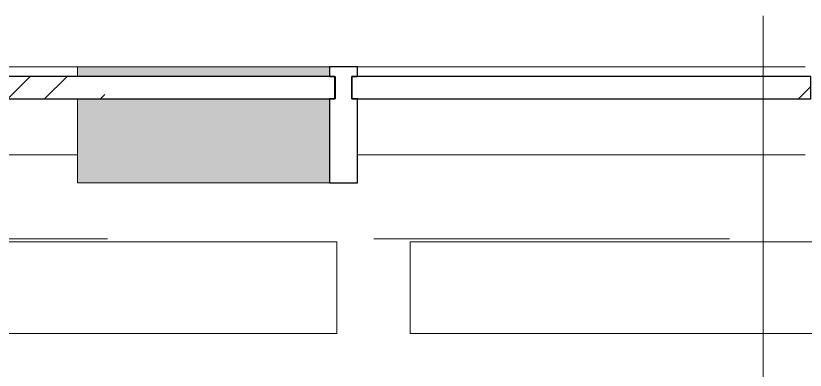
# Model space of a CAD drawing. Header units: millimetres. Extents: x -4185 to 186529, y -8553 to 29097.
# Drawn here: x 11175 to 12585, y 26765 to 27398 of the extents above; entities that cross this region are included whole.
import ezdxf

# ---------------------------------------------------------------- set-up
doc = ezdxf.new("R2010")
doc.units = ezdxf.units.MM
doc.linetypes.add('Осевая', pattern=[3175, 635, -476.25, 1587.5, -476.25])
for name, color, linetype, lineweight in [('A-GLAZ-CURT', 7, 'Continuous', 9), ('A-GLAZ-CURT-1', 7, 'Continuous', 25), ('A-GLAZ-CWMG', 7, 'Continuous', 9), ('A-GLAZ-CWMG-1', 7, 'Continuous', 25), ('M-EQPM', 7, 'Continuous', 9), ('Оси', 7, 'Continuous', 9), ('Оси-2', 7, 'Осевая', 9)]:
    doc.layers.add(name, color=color, linetype=linetype, lineweight=lineweight)
doc.layers.add('M-EQPM-1', color=7, linetype='Continuous', lineweight=9, true_color=0xd4d4d4)

# ---------------------------------------------------------------- blocks, each defined once
blk = doc.blocks.new('Системная панель - Стекло - 40мм-22856068-План размещения напольных электротехнических лючков и розеток 1 этажа в осях 1-12')
at = {"layer": 'A-GLAZ-CURT'}
h = blk.add_hatch(dxfattribs=at)
h.set_pattern_fill('FP_26', color=256, style=0, pattern_type=2)
h.set_pattern_definition([(45, (-11435.13, -27190), (-282.8427, 282.8427), [200, -600]), (45, (-11635.13, -27290), (-282.8427, 282.8427), [600, -200]), (45, (-11235.13, -27390), (-282.8427, 282.8427), [200, -600])])
h.paths.add_polyline_path([(-410.1, -40), (410.1, -40), (410.1, 0), (-410.1, 0)])
at = {"layer": 'A-GLAZ-CURT-1'}
for p, q in [((410.1, 0), (-410.1, 0)), ((-410.1, 0), (-410.1, -40)), ((410.1, -40), (410.1, 0)), ((-410.1, -40), (410.1, -40))]:
    blk.add_line(p, q, dxfattribs=at)
blk = doc.blocks.new('Системная панель - Стекло - 40мм-V14-План размещения напольных электротехнических лючков и розеток 1 этажа в осях 1-12')
at = {"layer": 'A-GLAZ-CURT'}
h = blk.add_hatch(dxfattribs=at)
h.set_pattern_fill('FP_27', color=256, style=0, pattern_type=2)
h.set_pattern_definition([(45, (-12285.26, -27190), (-282.8427, 282.8427), [200, -600]), (45, (-12485.26, -27290), (-282.8427, 282.8427), [600, -200]), (45, (-12085.26, -27390), (-282.8427, 282.8427), [200, -600])])
h.paths.add_polyline_path([(-410, -40), (410, -40), (410, 0), (-410, 0)])
at = {"layer": 'A-GLAZ-CURT-1'}
for p, q in [((410, 0), (-410, 0)), ((-410, 0), (-410, -40)), ((410, -40), (410, 0)), ((-410, -40), (410, -40))]:
    blk.add_line(p, q, dxfattribs=at)
blk = doc.blocks.new('Прямоугольный импост - Импост структурный с накладкой - 160мм-23251633-План размещения напольных электротехнических лючков и розеток 1 этажа в осях 1-12')
at = {"layer": 'A-GLAZ-CWMG'}
for p, q in [((11285, 27307), (10935, 27307)), ((11285, 27307), (11285, 27290)), ((11285, 27250), (11285, 27150)), ((11285, 27150), (10935, 27150))]:
    blk.add_line(p, q, dxfattribs=at)
blk = doc.blocks.new('Прямоугольный импост - Импост структурный с накладкой - 190мм-23251634-План размещения напольных электротехнических лючков и розеток 1 этажа в осях 1-12')
at = {"layer": 'A-GLAZ-CWMG'}
for points in [[(11691.2, 27290), (11735.3, 27290), (11735.3, 27307), (11285, 27307), (11285, 27290)], [(11691.2, 27100), (11735.3, 27100), (11735.3, 27250), (11285, 27250), (11285, 27100)]]:
    blk.add_hatch(color=256, dxfattribs=at).paths.add_polyline_path(points)
for p, q in [((11285, 27290), (11285, 27307)), ((11735.3, 27307), (11285, 27307)), ((11285, 27100), (11285, 27250)), ((11735.3, 27100), (11285, 27100))]:
    blk.add_line(p, q, dxfattribs=at)
blk = doc.blocks.new('Прямоугольный импост - Импост структурный с накладкой - 160мм-20149069-План размещения напольных электротехнических лючков и розеток 1 этажа в осях 1-12')
at = {"layer": 'A-GLAZ-CWMG'}
for p, q in [((9185, 27307), (8385, 27307)), ((9185, 27150), (8385, 27150))]:
    blk.add_line(p, q, dxfattribs=at)
blk = doc.blocks.new('Прямоугольный импост - Импост структурный с накладкой - 190мм-20153693-План размещения напольных электротехнических лючков и розеток 1 этажа в осях 1-12')
at = {"layer": 'A-GLAZ-CWMG-1'}
for p, q in [((-25, 40), (-25, 190)), ((-25, 190), (25, 190)), ((25, 190), (25, 40)), ((-15, 40), (-25, 40)), ((-15, 0), (-15, 40)), ((15, 40), (15, 0)), ((25, 40), (15, 40)), ((-25, -17), (-25, 0)), ((-25, 0), (-15, 0)), ((15, 0), (25, 0)), ((25, 0), (25, -17)), ((25, -17), (-25, -17))]:
    blk.add_line(p, q, dxfattribs=at)
blk = doc.blocks.new('radiator_prado_classic_z_tip_30_po exemplyaru - Classic Z Тип 30-500-30677905-План размещения напольных электротехнических лючков и розеток 1 этажа в осях 1-12')
at = {"layer": 'M-EQPM-1'}
for p, q in [((0, 228), (0, 64)), ((1800, 228), (0, 228)), ((1800, 64), (1800, 228)), ((0, 64), (1800, 64))]:
    blk.add_line(p, q, dxfattribs=at)

msp = doc.modelspace()

# ---------------------------------------------------------------- linework, layer by layer
at = {"layer": 'Оси'}
msp.add_line((12510, 24898.1), (12510, 27398.1), dxfattribs=at)
at = {"layer": 'Оси-2'}
msp.add_line((-885.2, 27000), (31290.5, 27000), dxfattribs=at)

# ---------------------------------------------------------------- block references
at = {"layer": 'A-GLAZ-CURT'}
for name, p in [('Системная панель - Стекло - 40мм-22856068-План размещения напольных электротехнических лючков и розеток 1 этажа в осях 1-12', (11335.1, 27290)), ('Системная панель - Стекло - 40мм-V14-План размещения напольных электротехнических лючков и розеток 1 этажа в осях 1-12', (12185.3, 27290))]:
    msp.add_blockref(name, p, dxfattribs=at)
at = {"layer": 'A-GLAZ-CWMG'}
for name, p in [('Прямоугольный импост - Импост структурный с накладкой - 160мм-23251633-План размещения напольных электротехнических лючков и розеток 1 этажа в осях 1-12', (0, 0)), ('Прямоугольный импост - Импост структурный с накладкой - 190мм-23251634-План размещения напольных электротехнических лючков и розеток 1 этажа в осях 1-12', (0, 0)), ('Прямоугольный импост - Импост структурный с накладкой - 160мм-20149069-План размещения напольных электротехнических лючков и розеток 1 этажа в осях 1-12', (3400.3, 0))]:
    msp.add_blockref(name, p, dxfattribs=at)
at = {"layer": 'A-GLAZ-CWMG', "extrusion": (0, 0, -1), "rotation": 180}
msp.add_blockref('Прямоугольный импост - Импост структурный с накладкой - 190мм-20153693-План размещения напольных электротехнических лючков и розеток 1 этажа в осях 1-12', (-11760.3, 27290), dxfattribs=at)
at = {"layer": 'M-EQPM', "rotation": 180}
for p in [(11748.5, 27058.8), (13679.7, 27058.8)]:
    msp.add_blockref('radiator_prado_classic_z_tip_30_po exemplyaru - Classic Z Тип 30-500-30677905-План размещения напольных электротехнических лючков и розеток 1 этажа в осях 1-12', p, dxfattribs=at)

doc.saveas('drawing.dxf')
